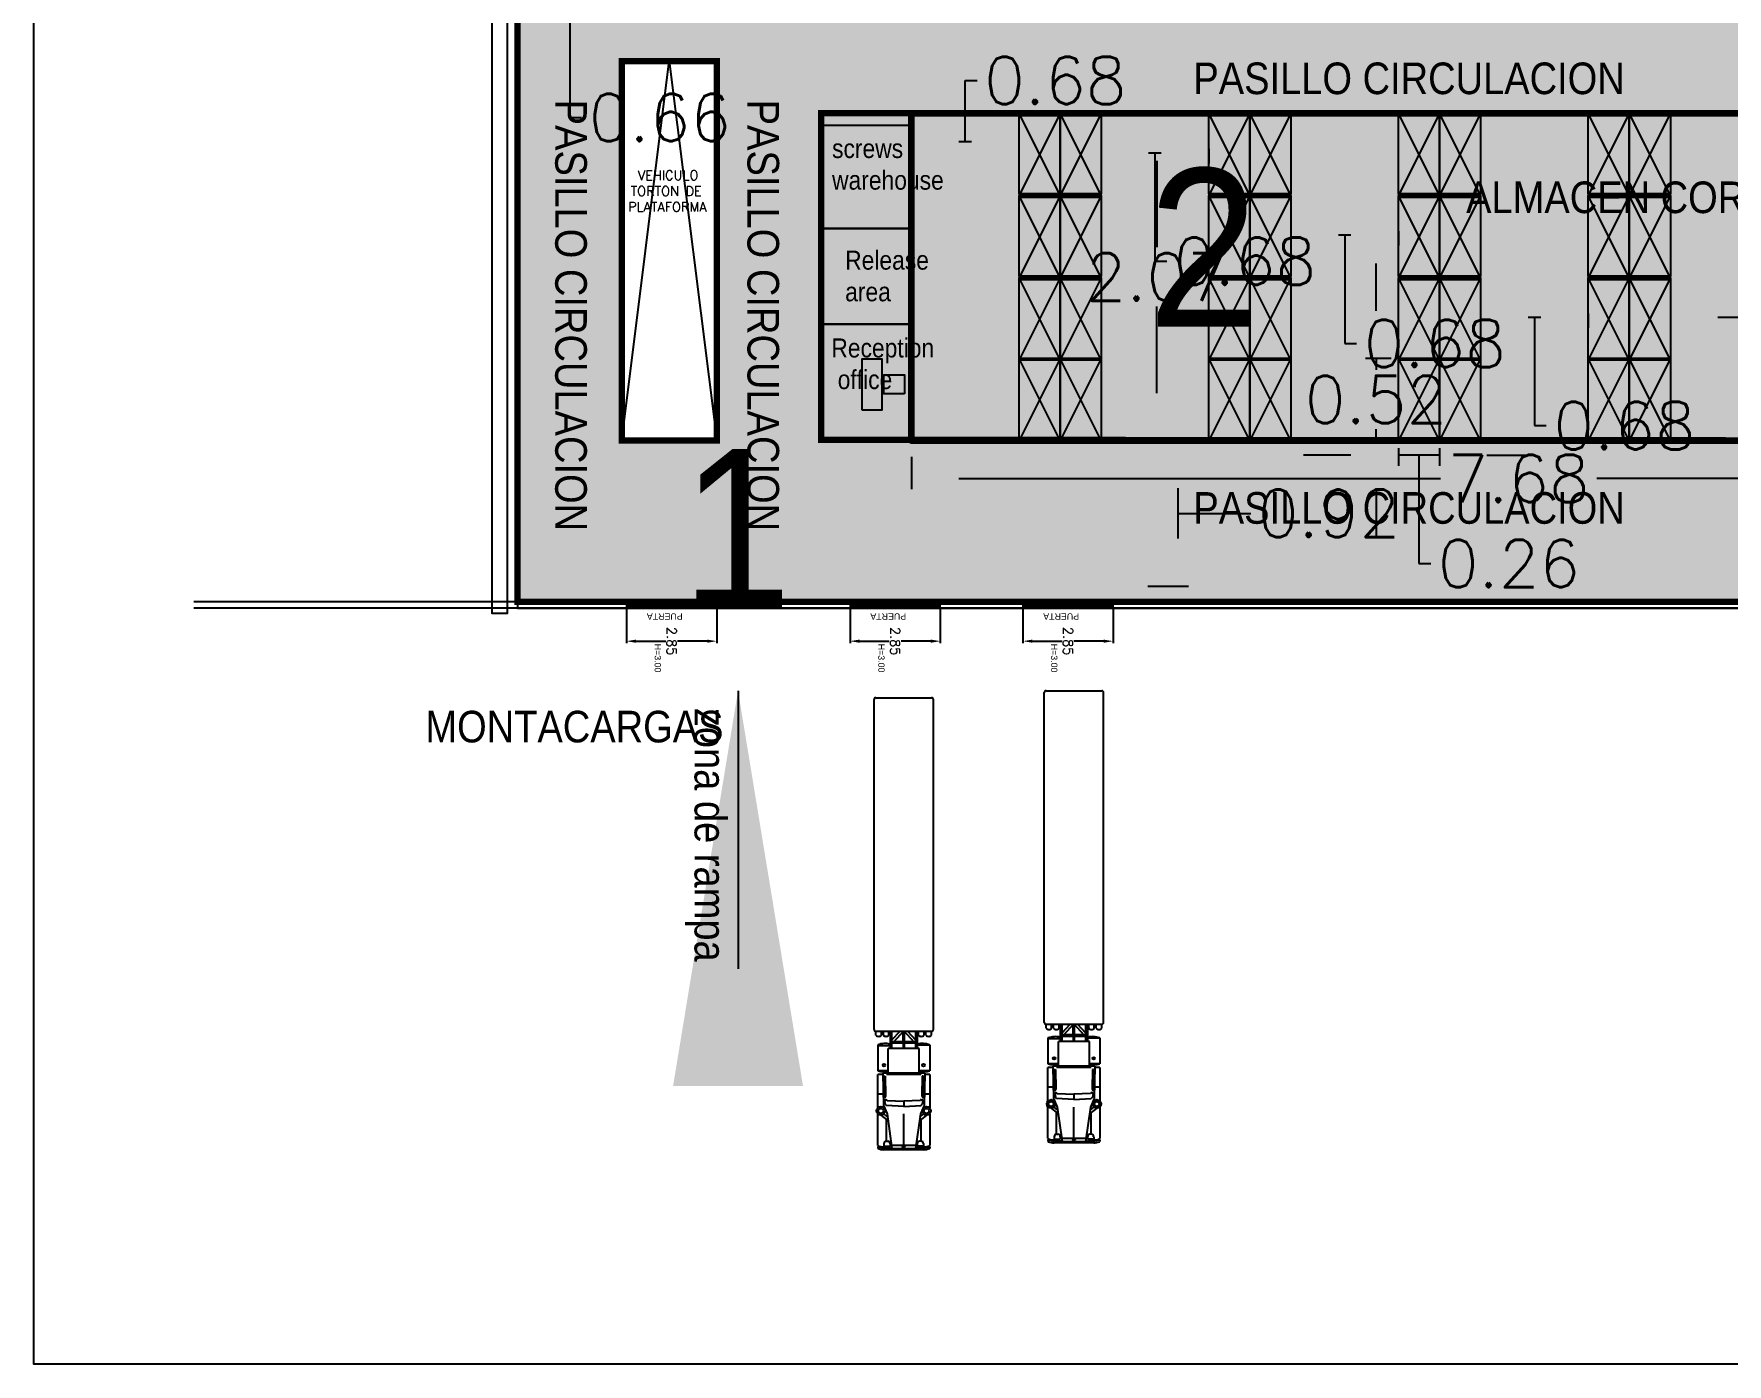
# Model space of a CAD drawing. Header units: millimetres. Extents: x 28 to 201, y 462 to 575.
# Drawn here: x 28.4 to 82, y 461.7 to 503.8 of the extents above; entities that cross this region are included whole.
import ezdxf

# ---------------------------------------------------------------- set-up
doc = ezdxf.new("R2010")
doc.units = ezdxf.units.MM
doc.linetypes.add('DASHDOT', pattern=[25.4, 12.7, -6.35, 0, -6.35])
for name, color, linetype in [('1- 3', 3, 'Continuous'), ('1- muro de carga', 5, 'Continuous'), ('8 hatch 2', 104, 'Continuous'), ('8 hatch pasillo', 104, 'Continuous'), ('DIM GENERAL', 1, 'Continuous'), ('dim-75', 2, 'Continuous'), ('ejes', 140, 'DASHDOT'), ('hatch', 9, 'Continuous'), ('LINEA LIMITE DE ZONIFICACION', 2, 'Continuous')]:
    doc.layers.add(name, color=color, linetype=linetype)
doc.styles.add('ARRAY BASE$0$Standard', font='arial.ttf')
doc.styles.get("Standard").update_dxf_attribs({"font": 'arial.ttf'})
doc.styles.add('TEXTO GENERAL', font='tt0009m_.ttf', dxfattribs={"width": 0.9, "height": 1})
doc.styles.add('TEXTOS', font='romans.shx')
doc.dimstyles.new('DIM-75P', dxfattribs={"dimtxt": 0.3, "dimasz": 0.3, "dimexe": 0.0675, "dimexo": 0.0468, "dimgap": 0.0375, "dimtad": 0, "dimtih": 1, "dimtoh": 1, "dimzin": 0, "dimdsep": 46, "dimtxsty": 'TEXTOS', "dimcen": 0.3, "dimclrd": 1, "dimclre": 1, "dimclrt": 2, "dimadec": 0, "dimazin": 0, "dimtfac": 1, "dimtmove": 1, "dimatfit": 3, "dimldrblk": 'flecha', "dimfxl": 0.045, "dimtolj": 1, "dimtzin": 0, "dimlwd": -1, "dimlwe": -1, "dimarcsym": 0})
doc.dimstyles.new('ISO-25', dxfattribs={"dimtxt": 2.5, "dimasz": 2.5, "dimexe": 1.25, "dimexo": 0.625, "dimtad": 1, "dimtxsty": 'Standard', "dimcen": 2.5, "dimadec": 0, "dimazin": 0, "dimtfac": 1, "dimtmove": 0, "dimatfit": 3, "dimfxl": 1, "dimarcsym": 0})

# ---------------------------------------------------------------- blocks, each defined once
blk = doc.blocks.new('*D5')
at = {"layer": 'Defpoints', "color": 0, "ltscale": 0.01, "transparency": 16777216}
for p in [(1.352, 1.243), (-1.5, 0.15), (1.352, 0.15)]:
    blk.add_point(p, dxfattribs=at)
at = {"layer": 'DIM GENERAL', "color": 1, "ltscale": 0.01, "transparency": 16777216}
for p, q in [((-1.5, 0.197), (-1.5, 1.31)), ((-1.2, 1.243), (-0.261, 1.243)), ((1.052, 1.243), (0.114, 1.243)), ((1.352, 0.197), (1.352, 1.31))]:
    blk.add_line(p, q, dxfattribs=at)
for points in [[(-1.2, 1.193), (-1.2, 1.293), (-1.5, 1.243)], [(1.052, 1.193), (1.052, 1.293), (1.352, 1.243)]]:
    blk.add_solid(points, dxfattribs=at)
at = {"layer": 'DIM GENERAL', "color": 2, "ltscale": 0.01, "transparency": 16777216, "insert": (-0.074, 1.243), "char_height": 0.3, "attachment_point": 5, "rotation": 90, "style": 'TEXTOS'}
blk.add_mtext('\\A1;2.85', dxfattribs=at)
blk = doc.blocks.new('flecha')
at = {"ltscale": 6}
for points in [[(-0.021, 0.03), (-0.106, 0.13), (-0.124, 0.055), (-0.124, 0.212)], [(-0.021, -0.03), (-0.106, -0.13), (-0.124, -0.055), (-0.124, -0.212)]]:
    blk.add_hatch(color=256, dxfattribs=at).paths.add_polyline_path(points)
for p, q in [((0.009, -0.017), (-0.137, 0.242)), ((0.009, 0.017), (-0.137, -0.242)), ((-0.127, 0.244), (-0.127, 0.025)), ((-0.127, 0.025), (-0.104, 0.122)), ((0, 0), (-0.104, 0.122)), ((0, 0), (-0.104, -0.122)), ((-0.127, -0.025), (-0.127, -0.244)), ((-0.127, -0.025), (-0.104, -0.122))]:
    blk.add_line(p, q, dxfattribs=at)
for points in [[(-0.021, 0.03), (-0.106, 0.13), (-0.124, 0.055), (-0.124, 0.212)], [(-0.021, -0.03), (-0.106, -0.13), (-0.124, -0.055), (-0.124, -0.212)]]:
    blk.add_lwpolyline(points, close=True, dxfattribs=at)
blk = doc.blocks.new('*D42')
at = {"layer": 'Defpoints', "color": 0, "ltscale": 0.01, "transparency": 16777216}
for p in [(47.021, 505.234), (43.721, 504.909), (43.721, 504.591)]:
    blk.add_point(p, dxfattribs=at)
at = {"layer": 'DIM GENERAL', "color": 1, "ltscale": 0.01, "transparency": 16777216}
for p, q in [((42.221, 504.591), (40.721, 504.591)), ((43.721, 504.675), (43.721, 504.254)), ((47.021, 504.591), (43.721, 504.591)), ((47.021, 504.591), (43.721, 504.591)), ((45.371, 504.591), (45.371, 501.16)), ((47.021, 505), (47.021, 504.254)), ((48.521, 504.591), (50.021, 504.591)), ((45.371, 501.16), (45.746, 501.16))]:
    blk.add_line(p, q, dxfattribs=at)
for points in [[(42.221, 504.841), (42.221, 504.341), (43.721, 504.591)], [(48.521, 504.841), (48.521, 504.341), (47.021, 504.591)]]:
    blk.add_solid(points, dxfattribs=at)
at = {"layer": 'DIM GENERAL', "color": 2, "ltscale": 0.01, "transparency": 16777216, "insert": (48.219, 501.16), "char_height": 1.5, "attachment_point": 5, "style": 'TEXTOS'}
blk.add_mtext('\\A1;0.66', dxfattribs=at)
blk = doc.blocks.new('*D43')
at = {"layer": 'Defpoints', "color": 0, "ltscale": 0.01, "transparency": 16777216}
for p in [(65.341, 490.942), (63.425, 486.344), (64.605, 486.344)]:
    blk.add_point(p, dxfattribs=at)
at = {"layer": 'LINEA LIMITE DE ZONIFICACION', "color": 1, "ltscale": 0.01, "transparency": 16777216}
for p, q in [((65.107, 490.942), (64.268, 490.942)), ((64.605, 489.442), (64.605, 487.844)), ((64.605, 488.643), (66.537, 488.643)), ((66.537, 488.643), (66.912, 488.643)), ((63.659, 486.344), (64.943, 486.344))]:
    blk.add_line(p, q, dxfattribs=at)
for points in [[(64.355, 489.442), (64.855, 489.442), (64.605, 490.942)], [(64.355, 487.844), (64.855, 487.844), (64.605, 486.344)]]:
    blk.add_solid(points, dxfattribs=at)
at = {"layer": 'LINEA LIMITE DE ZONIFICACION', "color": 2, "ltscale": 0.01, "transparency": 16777216, "insert": (69.385, 488.643), "char_height": 1.5, "attachment_point": 5, "style": 'TEXTOS'}
blk.add_mtext('\\A1;0.92', dxfattribs=at)
blk = doc.blocks.new('ARRAY BASE$0$TRAILER')
for p, q in [((3139.685, 2347.595), (3139.685, 2358.025)), ((3139.744, 2358.083), (3141.501, 2358.083)), ((3141.56, 2347.595), (3141.56, 2358.025)), ((3139.744, 2347.537), (3141.501, 2347.537)), ((3139.744, 2347.411), (3139.744, 2347.537)), ((3139.919, 2347.411), (3139.919, 2347.537)), ((3139.978, 2347.411), (3139.978, 2347.537)), ((3140.154, 2347.411), (3140.154, 2347.537)), ((3140.193, 2347.537), (3140.193, 2346.99)), ((3140.251, 2346.99), (3140.251, 2347.537)), ((3140.251, 2347.262), (3140.506, 2347.537)), ((3140.305, 2347.205), (3140.623, 2347.548)), ((3140.603, 2347.205), (3140.603, 2347.527)), ((3140.623, 2347.548), (3140.94, 2347.205)), ((3140.642, 2347.205), (3140.642, 2347.527)), ((3140.739, 2347.537), (3140.994, 2347.262)), ((3140.994, 2347.537), (3140.994, 2346.99)), ((3141.052, 2347.537), (3141.052, 2346.99)), ((3141.091, 2347.411), (3141.091, 2347.537)), ((3141.267, 2347.411), (3141.267, 2347.537)), ((3141.326, 2347.411), (3141.326, 2347.537)), ((3141.501, 2347.411), (3141.501, 2347.537)), ((3139.802, 2347.107), (3139.802, 2346.287)), ((3139.802, 2347.088), (3140.193, 2347.088)), ((3140.134, 2346.209), (3140.134, 2346.99)), ((3141.111, 2346.99), (3140.134, 2346.99)), ((3140.994, 2347.205), (3140.251, 2347.205)), ((3140.251, 2347.166), (3140.994, 2347.166)), ((3140.603, 2347.166), (3140.603, 2346.99)), ((3140.642, 2346.99), (3140.642, 2347.166)), ((3141.052, 2347.107), (3141.443, 2347.107)), ((3141.111, 2346.209), (3141.111, 2346.99)), ((3141.443, 2347.107), (3141.443, 2346.287)), ((3140.134, 2346.287), (3139.802, 2346.287)), ((3141.287, 2346.209), (3139.958, 2346.209)), ((3139.958, 2346.209), (3139.978, 2345.193)), ((3141.443, 2346.287), (3141.111, 2346.287)), ((3141.287, 2346.209), (3141.267, 2345.193)), ((3139.958, 2346.17), (3139.802, 2346.17)), ((3139.802, 2345.113), (3139.802, 2346.17)), ((3139.999, 2346.111), (3140.013, 2345.419)), ((3139.999, 2346.111), (3140.038, 2346.111)), ((3140.038, 2346.111), (3140.05, 2345.494)), ((3141.169, 2346.17), (3140.076, 2346.17)), ((3141.207, 2346.111), (3141.195, 2345.494)), ((3141.246, 2346.111), (3141.207, 2346.111)), ((3141.246, 2346.111), (3141.232, 2345.419)), ((3141.443, 2346.17), (3141.287, 2346.17)), ((3141.443, 2346.17), (3141.443, 2345.113)), ((3139.958, 2345.545), (3139.802, 2345.545)), ((3139.978, 2345.193), (3140.095, 2344.92)), ((3140.05, 2345.494), (3140.013, 2345.419)), ((3140.056, 2345.388), (3140.017, 2345.31)), ((3140.017, 2345.31), (3140.037, 2345.232)), ((3140.037, 2345.232), (3140.076, 2345.193)), ((3140.056, 2345.388), (3140.095, 2345.349)), ((3140.623, 2345.154), (3140.076, 2345.193)), ((3140.095, 2345.349), (3140.623, 2345.33)), ((3141.15, 2345.349), (3140.623, 2345.33)), ((3140.623, 2345.33), (3140.623, 2345.154)), ((3140.623, 2345.33), (3140.623, 2345.154)), ((3140.623, 2345.154), (3141.169, 2345.193)), ((3141.189, 2345.388), (3141.15, 2345.349)), ((3141.267, 2345.193), (3141.15, 2344.92)), ((3141.208, 2345.232), (3141.169, 2345.193)), ((3141.189, 2345.388), (3141.228, 2345.31)), ((3141.195, 2345.494), (3141.232, 2345.419)), ((3141.228, 2345.31), (3141.208, 2345.232)), ((3141.443, 2345.545), (3141.287, 2345.545)), ((3139.802, 2343.924), (3139.802, 2344.922)), ((3139.9, 2344.881), (3140.126, 2344.707)), ((3140.109, 2344.824), (3139.998, 2344.92)), ((3140.076, 2344.06), (3140.076, 2344.744)), ((3140.095, 2344.92), (3140.251, 2343.826)), ((3140.623, 2343.924), (3140.623, 2344.92)), ((3141.15, 2344.92), (3140.994, 2343.826)), ((3141.345, 2344.881), (3141.12, 2344.707)), ((3141.136, 2344.824), (3141.248, 2344.92)), ((3141.169, 2344.06), (3141.169, 2344.744)), ((3141.443, 2344.922), (3141.443, 2343.924)), ((3140.076, 2344.06), (3140.115, 2344.06)), ((3141.169, 2344.06), (3141.13, 2344.06)), ((3139.802, 2343.884), (3139.802, 2343.826)), ((3139.998, 2343.982), (3139.998, 2343.904)), ((3139.998, 2343.904), (3140.193, 2343.904)), ((3140.248, 2343.845), (3139.998, 2343.845)), ((3141.248, 2343.787), (3139.998, 2343.787)), ((3140.193, 2343.982), (3140.193, 2343.904)), ((3140.193, 2343.963), (3140.229, 2343.963)), ((3141.009, 2343.924), (3140.236, 2343.924)), ((3140.251, 2343.826), (3140.994, 2343.826)), ((3140.997, 2343.845), (3141.248, 2343.845)), ((3141.052, 2343.963), (3141.016, 2343.963)), ((3141.052, 2343.982), (3141.052, 2343.904)), ((3141.248, 2343.904), (3141.052, 2343.904)), ((3141.248, 2343.982), (3141.248, 2343.904)), ((3141.443, 2343.884), (3141.443, 2343.826))]:
    blk.add_line(p, q)
for centre, radius in [((3139.998, 2346.463), 0.0391), ((3141.248, 2346.463), 0.0391), ((3139.9, 2345.017), 0.137), ((3141.345, 2345.017), 0.137), ((3139.9, 2345.017), 0.0781), ((3141.345, 2345.017), 0.0781), ((3140.623, 2343.865), 0.0391)]:
    blk.add_circle(centre, radius)
for centre, radius, start, end in [((3139.744, 2358.025), 0.0586, 90, 180), ((3141.501, 2358.025), 0.0586, 0, 90), ((3139.744, 2347.595), 0.0586, 180, 270), ((3139.832, 2347.491), 0.118, 222.075, 317.925), ((3140.066, 2347.491), 0.118, 222.075, 317.925), ((3141.179, 2347.491), 0.118, 222.075, 317.925), ((3141.414, 2347.491), 0.118, 222.075, 317.925), ((3141.501, 2347.595), 0.0586, 270, 0), ((3140.037, 2346.424), 0.723, 77.5131, 108.9246), ((3141.208, 2346.424), 0.723, 71.0754, 102.4869), ((3140.037, 2346.97), 0.723, 251.0754, 277.7664), ((3141.208, 2346.97), 0.723, 262.2336, 288.9246), ((3140.076, 2343.982), 0.0781, 90, 180), ((3140.115, 2343.982), 0.0781, 0, 90), ((3141.13, 2343.982), 0.0781, 90, 180), ((3141.169, 2343.982), 0.0781, 0, 90), ((3139.939, 2344.143), 0.259, 238.1092, 283.0861), ((3140.144, 2345.086), 1.249, 254.1161, 263.264), ((3140.144, 2345.027), 1.249, 254.1161, 263.264), ((3140.046, 2343.933), 0.0488, 216.8699, 323.1301), ((3140.144, 2343.933), 0.0488, 216.8699, 323.1301), ((3141.101, 2343.933), 0.0488, 216.8699, 323.1301), ((3141.199, 2343.933), 0.0488, 216.8699, 323.1301), ((3141.306, 2344.143), 0.259, 256.9139, 301.8908), ((3141.101, 2345.086), 1.249, 276.736, 285.8839), ((3141.101, 2345.027), 1.249, 276.736, 285.8839)]:
    blk.add_arc(centre, radius, start, end)
blk = doc.blocks.new('*D50')
at = {"layer": 'Defpoints', "color": 0, "ltscale": 0.01, "transparency": 16777216}
for p in [(56.181, 490.67), (94.583, 490.643), (56.181, 489.745)]:
    blk.add_point(p, dxfattribs=at)
at = {"layer": 'LINEA LIMITE DE ZONIFICACION', "color": 1, "ltscale": 0.01, "transparency": 16777216}
for p, q in [((56.181, 490.436), (56.181, 489.407)), ((94.583, 490.409), (94.583, 489.407)), ((57.681, 489.745), (72.909, 489.745)), ((93.083, 489.745), (77.855, 489.745))]:
    blk.add_line(p, q, dxfattribs=at)
for points in [[(57.681, 489.995), (57.681, 489.495), (56.181, 489.745)], [(93.083, 489.995), (93.083, 489.495), (94.583, 489.745)]]:
    blk.add_solid(points, dxfattribs=at)
at = {"layer": 'LINEA LIMITE DE ZONIFICACION', "color": 2, "ltscale": 0.01, "transparency": 16777216, "insert": (75.382, 489.745), "char_height": 1.5, "attachment_point": 5, "style": 'TEXTOS'}
blk.add_mtext('\\A1;7.68', dxfattribs=at)
blk = doc.blocks.new('*D51')
at = {"layer": 'Defpoints', "color": 0, "ltscale": 2, "transparency": 16777216}
for p in [(62.571, 501.294), (62.571, 490.944), (63.937, 490.944)]:
    blk.add_point(p, dxfattribs=at)
at = {"layer": 'dim-75', "color": 1, "ltscale": 2, "transparency": 16777216}
for p, q in [((62.805, 501.294), (64.274, 501.294)), ((63.937, 499.794), (63.937, 497.056)), ((63.937, 492.444), (63.937, 495.181)), ((62.805, 490.944), (64.274, 490.944))]:
    blk.add_line(p, q, dxfattribs=at)
for points in [[(63.687, 499.794), (64.187, 499.794), (63.937, 501.294)], [(63.687, 492.444), (64.187, 492.444), (63.937, 490.944)]]:
    blk.add_solid(points, dxfattribs=at)
at = {"layer": 'dim-75', "color": 2, "ltscale": 2, "transparency": 16777216, "insert": (63.937, 496.119), "char_height": 1.5, "attachment_point": 5, "style": 'TEXTOS'}
blk.add_mtext('\\A1;2.07', dxfattribs=at)
blk = doc.blocks.new('ARRAY BASE$0$Rack madera')
for p, q in [((0.002, 0.002), (0.002, 1.302)), ((0.002, 1.302), (0.052, 1.302)), ((2.602, 1.302), (0.002, 0.002)), ((0.002, 1.302), (2.602, 0.002)), ((2.552, 1.302), (0.052, 1.302)), ((0.052, 1.302), (0.052, 0.002)), ((2.552, 0.002), (2.552, 1.302)), ((2.602, 1.302), (2.552, 1.302)), ((2.602, 0.002), (2.602, 1.302)), ((0.052, 0.002), (0.002, 0.002)), ((0.052, 0.002), (2.552, 0.002)), ((2.552, 0.002), (2.602, 0.002))]:
    blk.add_line(p, q)
blk = doc.blocks.new('*D52')
at = {"layer": 'Defpoints', "color": 0, "ltscale": 2, "transparency": 16777216}
for p in [(56.18, 500.386), (59.581, 500.402), (59.581, 500.386)]:
    blk.add_point(p, dxfattribs=at)
at = {"layer": 'dim-75', "color": 1, "ltscale": 2, "transparency": 16777216}
for p, q in [((57.881, 500.402), (57.881, 502.334)), ((57.881, 502.334), (58.256, 502.334)), ((56.18, 500.62), (56.18, 500.74)), ((59.581, 500.62), (59.581, 500.74)), ((57.68, 500.402), (58.081, 500.402))]:
    blk.add_line(p, q, dxfattribs=at)
for points in [[(57.68, 500.652), (57.68, 500.152), (56.18, 500.402)], [(58.081, 500.652), (58.081, 500.152), (59.581, 500.402)]]:
    blk.add_solid(points, dxfattribs=at)
at = {"layer": 'dim-75', "color": 2, "ltscale": 2, "transparency": 16777216, "insert": (60.729, 502.334), "char_height": 1.5, "attachment_point": 5, "style": 'TEXTOS'}
blk.add_mtext('\\A1;0.68', dxfattribs=at)
blk = doc.blocks.new('*D53')
at = {"layer": 'Defpoints', "color": 0, "ltscale": 2, "transparency": 16777216}
for p in [(62.181, 500.402), (65.581, 500.402), (65.581, 500.049)]:
    blk.add_point(p, dxfattribs=at)
at = {"layer": 'dim-75', "color": 1, "ltscale": 2, "transparency": 16777216}
for p, q in [((62.181, 500.168), (62.181, 499.712)), ((63.681, 500.049), (64.081, 500.049)), ((63.881, 500.049), (63.881, 496.618)), ((65.581, 500.168), (65.581, 499.712)), ((63.881, 496.618), (64.256, 496.618))]:
    blk.add_line(p, q, dxfattribs=at)
for points in [[(63.681, 500.299), (63.681, 499.799), (62.181, 500.049)], [(64.081, 500.299), (64.081, 499.799), (65.581, 500.049)]]:
    blk.add_solid(points, dxfattribs=at)
at = {"layer": 'dim-75', "color": 2, "ltscale": 2, "transparency": 16777216, "insert": (66.729, 496.618), "char_height": 1.5, "attachment_point": 5, "style": 'TEXTOS'}
blk.add_mtext('\\A1;0.68', dxfattribs=at)
blk = doc.blocks.new('*D54')
at = {"layer": 'Defpoints', "color": 0, "ltscale": 2, "transparency": 16777216}
for p in [(68.181, 497.802), (71.581, 497.802), (71.581, 497.449)]:
    blk.add_point(p, dxfattribs=at)
at = {"layer": 'dim-75', "color": 1, "ltscale": 2, "transparency": 16777216}
for p, q in [((68.181, 497.568), (68.181, 497.112)), ((71.581, 497.568), (71.581, 497.112)), ((69.681, 497.449), (70.081, 497.449)), ((69.881, 497.449), (69.881, 494.018)), ((69.881, 494.018), (70.256, 494.018))]:
    blk.add_line(p, q, dxfattribs=at)
for points in [[(69.681, 497.699), (69.681, 497.199), (68.181, 497.449)], [(70.081, 497.699), (70.081, 497.199), (71.581, 497.449)]]:
    blk.add_solid(points, dxfattribs=at)
at = {"layer": 'dim-75', "color": 2, "ltscale": 2, "transparency": 16777216, "insert": (72.729, 494.018), "char_height": 1.5, "attachment_point": 5, "style": 'TEXTOS'}
blk.add_mtext('\\A1;0.68', dxfattribs=at)
blk = doc.blocks.new('*D55')
at = {"layer": 'Defpoints', "color": 0, "ltscale": 2, "transparency": 16777216}
for p in [(74.181, 495.202), (77.581, 495.202), (77.581, 494.849)]:
    blk.add_point(p, dxfattribs=at)
at = {"layer": 'dim-75', "color": 1, "ltscale": 2, "transparency": 16777216}
for p, q in [((74.181, 494.968), (74.181, 494.512)), ((75.681, 494.849), (76.081, 494.849)), ((75.881, 494.849), (75.881, 491.418)), ((77.581, 494.968), (77.581, 494.512)), ((75.881, 491.418), (76.256, 491.418))]:
    blk.add_line(p, q, dxfattribs=at)
for points in [[(75.681, 495.099), (75.681, 494.599), (74.181, 494.849)], [(76.081, 495.099), (76.081, 494.599), (77.581, 494.849)]]:
    blk.add_solid(points, dxfattribs=at)
at = {"layer": 'dim-75', "color": 2, "ltscale": 2, "transparency": 16777216, "insert": (78.729, 491.418), "char_height": 1.5, "attachment_point": 5, "style": 'TEXTOS'}
blk.add_mtext('\\A1;0.68', dxfattribs=at)
blk = doc.blocks.new('*D56')
at = {"layer": 'Defpoints', "color": 0, "ltscale": 2, "transparency": 16777216}
for p in [(80.181, 495.202), (84.781, 495.202), (84.781, 494.849)]:
    blk.add_point(p, dxfattribs=at)
at = {"layer": 'dim-75', "color": 1, "ltscale": 2, "transparency": 16777216}
for p, q in [((80.181, 494.968), (80.181, 494.512)), ((81.681, 494.849), (83.281, 494.849)), ((82.481, 494.849), (82.481, 491.418)), ((84.781, 494.968), (84.781, 494.512)), ((82.481, 491.418), (82.856, 491.418))]:
    blk.add_line(p, q, dxfattribs=at)
for points in [[(81.681, 495.099), (81.681, 494.599), (80.181, 494.849)], [(83.281, 495.099), (83.281, 494.599), (84.781, 494.849)]]:
    blk.add_solid(points, dxfattribs=at)
at = {"layer": 'dim-75', "color": 2, "ltscale": 2, "transparency": 16777216, "insert": (85.329, 491.418), "char_height": 1.5, "attachment_point": 5, "style": 'TEXTOS'}
blk.add_mtext('\\A1;0.92', dxfattribs=at)
blk = doc.blocks.new('*D58')
at = {"layer": 'Defpoints', "color": 0, "ltscale": 2, "transparency": 16777216}
for p in [(71.581, 493.544), (70.872, 490.942), (71.579, 490.942)]:
    blk.add_point(p, dxfattribs=at)
at = {"layer": 'ejes', "color": 1, "ltscale": 2, "transparency": 16777216}
for p, q in [((70.872, 495.044), (70.872, 496.544)), ((71.347, 493.544), (70.535, 493.544)), ((70.872, 493.544), (70.872, 493.18)), ((70.872, 490.942), (70.872, 491.305)), ((71.345, 490.942), (70.535, 490.942)), ((70.872, 489.442), (70.872, 487.942))]:
    blk.add_line(p, q, dxfattribs=at)
for points in [[(70.622, 495.044), (71.122, 495.044), (70.872, 493.544)], [(70.622, 489.442), (71.122, 489.442), (70.872, 490.942)]]:
    blk.add_solid(points, dxfattribs=at)
at = {"layer": 'ejes', "color": 2, "ltscale": 2, "transparency": 16777216, "insert": (70.872, 492.243), "char_height": 1.5, "attachment_point": 5, "style": 'TEXTOS'}
blk.add_mtext('\\A1;0.52', dxfattribs=at)
blk = doc.blocks.new('*D59')
at = {"layer": 'Defpoints', "color": 0, "ltscale": 2, "transparency": 16777216}
for p in [(71.579, 490.942), (72.879, 490.942), (71.579, 490.487)]:
    blk.add_point(p, dxfattribs=at)
at = {"layer": 'ejes', "color": 1, "ltscale": 2, "transparency": 16777216}
for p, q in [((71.579, 490.708), (71.579, 490.15)), ((72.879, 490.708), (72.879, 490.15)), ((70.079, 490.487), (68.579, 490.487)), ((72.879, 490.487), (71.579, 490.487)), ((72.879, 490.487), (71.579, 490.487)), ((72.229, 490.487), (72.229, 487.056)), ((74.379, 490.487), (75.879, 490.487)), ((72.229, 487.056), (72.604, 487.056))]:
    blk.add_line(p, q, dxfattribs=at)
for points in [[(70.079, 490.737), (70.079, 490.237), (71.579, 490.487)], [(74.379, 490.737), (74.379, 490.237), (72.879, 490.487)]]:
    blk.add_solid(points, dxfattribs=at)
at = {"layer": 'ejes', "color": 2, "ltscale": 2, "transparency": 16777216, "insert": (75.077, 487.056), "char_height": 1.5, "attachment_point": 5, "style": 'TEXTOS'}
blk.add_mtext('\\A1;0.26', dxfattribs=at)
blk = doc.blocks.new('*E60')
at = {"layer": '8 hatch 2', "ltscale": 2, "transparency": 33554483}
h = blk.add_hatch(color=130, dxfattribs=at)
h.dxf.hatch_style = 1
h.paths.add_polyline_path([(50.862, 15.452), (50.86, 15.452), (9.612, 15.452), (9.612, 5.127), (50.862, 5.104)])
at = {"layer": '8 hatch pasillo', "ltscale": 2, "transparency": 33554483}
h = blk.add_hatch(color=1, dxfattribs=at)
h.dxf.hatch_style = 1
h.paths.add_polyline_path([(60, 79.605), (0, 79.605), (0, 0), (60, 0), (60, 5.099), (50.862, 5.099), (9.6, 5.099), (9.6, 15.452), (50.86, 15.452), (50.862, 18.453), (38.669, 18.453), (38.669, 74.567), (60, 74.567)])
h.paths.add_polyline_path([(35.369, 74.531), (35.369, 18.752), (3.3, 18.752), (3.3, 74.531)], flags=16)
h.paths.add_polyline_path([(6.3, 17.102), (6.3, 5.102), (3.3, 5.102), (3.3, 17.102)], flags=16)
at = {"layer": '8 hatch 2', "ltscale": 2}
for p, q in [((3.3, 5.102), (4.8, 17.102)), ((4.8, 17.102), (6.3, 5.102))]:
    blk.add_line(p, q, dxfattribs=at)
at = {"layer": '8 hatch 2', "ltscale": 2, "const_width": 0.2}
blk.add_lwpolyline([(6.3, 5.102), (3.3, 5.102), (3.3, 17.102), (6.3, 17.102)], close=True, dxfattribs=at)
at = {"layer": '8 hatch pasillo', "ltscale": 2, "const_width": 0.2}
blk.add_lwpolyline([(50.86, 15.452), (50.862, 18.453), (38.669, 18.453), (38.669, 74.567), (60, 74.567), (60, 79.605), (0, 79.605), (0, 0), (60, 0), (60, 5.099), (9.6, 5.127), (9.6, 15.452)], close=True, dxfattribs=at)
blk = doc.blocks.new('ARRAY BASE$0$PUERTA TRANSICION')
at = {"color": 1}
for points in [[(-1.5, 0), (1.352, 0), (1.352, 0.15), (-1.5, 0.15)], [(1.352, 0.05), (1.352, 0.1), (-1.5, 0.1), (-1.5, 0.05)]]:
    blk.add_lwpolyline(points, close=True, dxfattribs=at)
at = {"color": 2, "ltscale": 0.01, "insert": (0.263, 1.323), "char_height": 0.2, "attachment_point": 1, "rotation": 90}
blk.add_mtext_dynamic_manual_height_columns('H=3.00', width=0.44515, gutter_width=12.5, heights=[0], dxfattribs=at)
at = {"insert": (-0.529, 0.563), "char_height": 0.2, "attachment_point": 1, "style": 'ARRAY BASE$0$Standard'}
blk.add_mtext_dynamic_manual_height_columns('\\pi0.1067;PUERTA', width=1.32555, gutter_width=13.918, heights=[0.278], dxfattribs=at)
at = {"layer": 'DIM GENERAL', "ltscale": 0.01}
dim = blk.add_linear_dim(base=(1.352, 1.243), p1=(-1.5, 0.15), p2=(1.352, 0.15), angle=180, dimstyle='DIM-75P', dxfattribs=at)
dim.commit()
dim.dimension.update_dxf_attribs({"geometry": '*D5', "text_midpoint": (-0.074, 1.243)})

msp = doc.modelspace()

# ---------------------------------------------------------------- linework, layer by layer
at = {"ltscale": 2}
for p, q in [((47.021, 490.944), (48.521, 502.944)), ((48.521, 502.944), (50.021, 490.944))]:
    msp.add_line(p, q, dxfattribs=at)
msp.add_lwpolyline([(48.721, 565.645), (48.721, 565.645), (43.721, 565.645), (43.721, 485.645)])
for points in [[(43.721, 485.645), (103.721, 485.645), (103.721, 565.645), (43.721, 565.645)], [(42.915, 565.424), (43.389, 565.424), (43.389, 485.481), (42.915, 485.481)], [(56.18, 497.647), (53.333, 497.647), (53.333, 501.294), (56.18, 501.294)], [(56.18, 501.294), (53.335, 501.294), (53.335, 500.917), (56.18, 500.917)], [(56.181, 494.631), (53.321, 494.631), (53.321, 497.647), (56.181, 497.647)], [(56.181, 490.969), (53.321, 490.969), (53.321, 494.63), (56.181, 494.63)], [(54.608, 491.919), (55.258, 491.919), (55.258, 493.519), (54.608, 493.519)], [(55.959, 492.427), (55.309, 492.427), (55.309, 493.027), (55.959, 493.027)]]:
    msp.add_lwpolyline(points, close=True)
msp.add_lwpolyline([(50.021, 490.944), (47.021, 490.944), (47.021, 502.944), (50.021, 502.944)], close=True, dxfattribs=at)
at = {"lineweight": 211}
msp.add_lwpolyline([(94.583, 490.942), (56.18, 490.942), (56.18, 501.294), (94.583, 501.294)], close=True, dxfattribs=at)
at = {"layer": '1- muro de carga', "ltscale": 2}
msp.add_lwpolyline([(28.424, 575.453), (200.646, 575.453), (200.646, 461.741), (28.424, 461.741)], close=True, dxfattribs=at)
at = {"layer": '1- muro de carga', "lineweight": 25}
for points in [[(33.486, 565.645), (123.721, 565.645), (145.206, 485.645), (33.486, 485.645)], [(33.486, 565.447), (123.561, 565.447), (144.945, 485.842), (33.486, 485.842)]]:
    msp.add_lwpolyline(points, dxfattribs=at)
at = {"layer": 'ejes', "color": 2, "ltscale": 2}
msp.add_line((62.97, 490.944), (60.397, 490.944), dxfattribs=at)

# ---------------------------------------------------------------- block references
at = {"color": 1}
msp.add_blockref('*E60', (43.721, 485.842), dxfattribs=at)
at = {"lineweight": 211, "xscale": -1, "rotation": 270}
for p in [(59.579, 498.692), (60.879, 498.692), (65.579, 498.692), (66.879, 498.692), (71.579, 498.692), (72.879, 498.692), (77.579, 498.692), (78.879, 498.692), (59.579, 496.092), (60.879, 496.092), (65.579, 496.092), (66.879, 496.092), (71.579, 496.092), (72.879, 496.092), (77.579, 496.092), (78.879, 496.092), (59.579, 493.492), (60.879, 493.492), (65.579, 493.492), (66.879, 493.492), (71.579, 493.492), (72.879, 493.492), (77.579, 493.492), (78.879, 493.492), (59.579, 490.942), (60.879, 490.942), (65.579, 490.942), (66.879, 490.942), (71.579, 490.942), (72.879, 490.942), (77.579, 490.942), (78.879, 490.942)]:
    msp.add_blockref('ARRAY BASE$0$Rack madera', p, dxfattribs=at)
at = {"rotation": 180}
for p in [(48.521, 485.845), (55.591, 485.845), (61.059, 485.845)]:
    msp.add_blockref('ARRAY BASE$0$PUERTA TRANSICION', p, dxfattribs=at)
for p in [(-3084.687, -1875.269), (-3079.305, -1875.05)]:
    msp.add_blockref('ARRAY BASE$0$TRAILER', p)

# ---------------------------------------------------------------- texts
at = {"char_height": 0.6, "attachment_point": 1, "style": 'TEXTO GENERAL'}
for s, insert in [('screws warehouse', (53.669, 500.48)), ('Release area', (54.083, 496.95)), ('Reception\\P office', (53.646, 494.174))]:
    msp.add_mtext_dynamic_manual_height_columns(s, width=3, gutter_width=62.5, heights=[21.705], dxfattribs=dict(at, insert=insert))
at = {"layer": '1- 3', "color": 2, "ltscale": 2, "insert": (47.239, 499.485), "char_height": 0.3, "width": 2.64469, "attachment_point": 1, "style": 'TEXTOS'}
msp.add_mtext('\\pi0.28663;VEHICULO\\P\\pi0.058058;TORTON DE \\P\\pi-0.020513;PLATAFORMA', dxfattribs=at)
at = {"layer": 'hatch', "color": 7, "ltscale": 2, "char_height": 5, "width": 8.94156, "attachment_point": 1, "style": 'TEXTO GENERAL'}
for s, insert in [('{\\fSwis721 BlkEx BT|b0|i0|c0|p34;2}', (63.664, 499.544)), ('{\\fSwis721 BlkEx BT|b0|i0|c0|p34;1}', (48.899, 490.683))]:
    msp.add_mtext(s, dxfattribs=dict(at, insert=insert))
at = {"layer": 'LINEA LIMITE DE ZONIFICACION', "ltscale": 0.01, "style": 'TEXTO GENERAL', "width": 0.9}
for s, p in [('PASILLO CIRCULACION', (65.096, 501.9)), ('ALMACEN CORIAN Y MADERA', (73.722, 498.138)), ('PASILLO CIRCULACION', (65.096, 488.315)), ('MONTACARGAS', (40.807, 481.401))]:
    msp.add_text(s, height=1, dxfattribs=at).set_placement(p)
for s, p in [('PASILLO CIRCULACION', (44.913, 501.725)), ('PASILLO CIRCULACION', (50.993, 501.725)), ('zona de rampa', (49.319, 482.495))]:
    msp.add_text(s, height=1, rotation=270, dxfattribs=at).set_placement(p)

# ---------------------------------------------------------------- dimensions: what is measured, and where the dimension line sits
at = {"layer": 'DIM GENERAL', "ltscale": 0.01}
dim = msp.add_linear_dim(base=(43.721, 504.591), p1=(47.021, 505.234), p2=(43.721, 504.909), dimstyle='DIM-75P', override={"dimscale": 5, "dimlfac": 0.2}, dxfattribs=at)
dim.commit()
dim.dimension.update_dxf_attribs({"geometry": '*D42', "text_midpoint": (45.933, 501.16)})
at = {"layer": 'dim-75', "ltscale": 2}
for p1, p2, distance, picture, middle in [((56.18, 500.386), (59.581, 500.386), 0.017, '*D52', (58.443, 502.334)), ((62.181, 500.402), (65.581, 500.402), -0.353, '*D53', (64.443, 496.618)), ((68.181, 497.802), (71.581, 497.802), -0.353, '*D54', (70.443, 494.018)), ((74.181, 495.202), (77.581, 495.202), -0.353, '*D55', (76.444, 491.418)), ((80.181, 495.202), (84.781, 495.202), -0.353, '*D56', (83.044, 491.418))]:
    dim = msp.add_aligned_dim(p1=p1, p2=p2, distance=distance, dimstyle='DIM-75P', override={"dimscale": 5, "dimlfac": 0.2}, dxfattribs=at)
    dim.commit()
    dim.dimension.update_dxf_attribs({"geometry": picture, "text_midpoint": middle})
dim = msp.add_linear_dim(base=(63.937, 490.944), p1=(62.571, 501.294), p2=(62.571, 490.944), angle=90, dimstyle='DIM-75P', override={"dimscale": 5, "dimlfac": 0.2}, dxfattribs=at)
dim.commit()
dim.dimension.update_dxf_attribs({"geometry": '*D51', "text_midpoint": (63.937, 496.119)})
at = {"layer": 'ejes', "ltscale": 2}
dim = msp.add_linear_dim(base=(70.872, 490.942), p1=(71.581, 493.544), p2=(71.579, 490.942), angle=90, dimstyle='DIM-75P', override={"dimscale": 5, "dimlfac": 0.2}, dxfattribs=at)
dim.commit()
dim.dimension.update_dxf_attribs({"geometry": '*D58', "text_midpoint": (70.872, 492.243)})
dim = msp.add_linear_dim(base=(71.579, 490.487), p1=(72.879, 490.942), p2=(71.579, 490.942), dimstyle='DIM-75P', override={"dimscale": 5, "dimlfac": 0.2}, dxfattribs=at)
dim.commit()
dim.dimension.update_dxf_attribs({"geometry": '*D59', "text_midpoint": (72.792, 487.056)})
at = {"layer": 'LINEA LIMITE DE ZONIFICACION', "ltscale": 0.01}
dim = msp.add_linear_dim(base=(56.181, 489.745), p1=(94.583, 490.643), p2=(56.181, 490.67), dimstyle='DIM-75P', override={"dimscale": 5, "dimlfac": 0.2}, dxfattribs=at)
dim.commit()
dim.dimension.update_dxf_attribs({"geometry": '*D50', "text_midpoint": (75.382, 489.745)})
dim = msp.add_linear_dim(base=(64.605, 486.344), p1=(65.341, 490.942), p2=(63.425, 486.344), angle=90, dimstyle='DIM-75P', override={"dimscale": 5, "dimlfac": 0.2}, dxfattribs=at)
dim.commit()
dim.dimension.update_dxf_attribs({"geometry": '*D43', "text_midpoint": (67.099, 488.643)})

# ---------------------------------------------------------------- leaders
at = {"ltscale": 2}
msp.add_leader([(50.695, 483.033), (50.695, 474.241)], dimstyle='ISO-25', override={"dimscale": 5}, dxfattribs=at)

doc.saveas('drawing.dxf')
